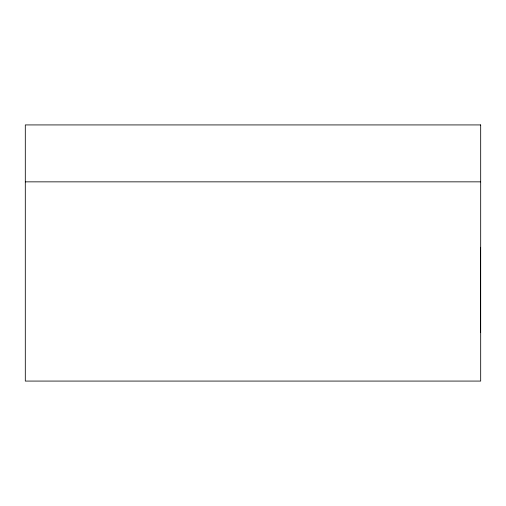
<?xml version="1.0" encoding="UTF-8"?>
<svg xmlns="http://www.w3.org/2000/svg" width="506" height="506" viewBox="0 0 506 506"><rect width="100%" height="100%" fill="white"/><g stroke="black" fill="none" stroke-linecap="round" stroke-linejoin="round"><path stroke-width="0.76" d="M480.668 181.844L25.332 181.856M480.618 247.289L480.624 332.67M480.681 124.925L25.3 124.925L25.3 381.075L480.681 381.075L480.681 124.925"/></g></svg>
